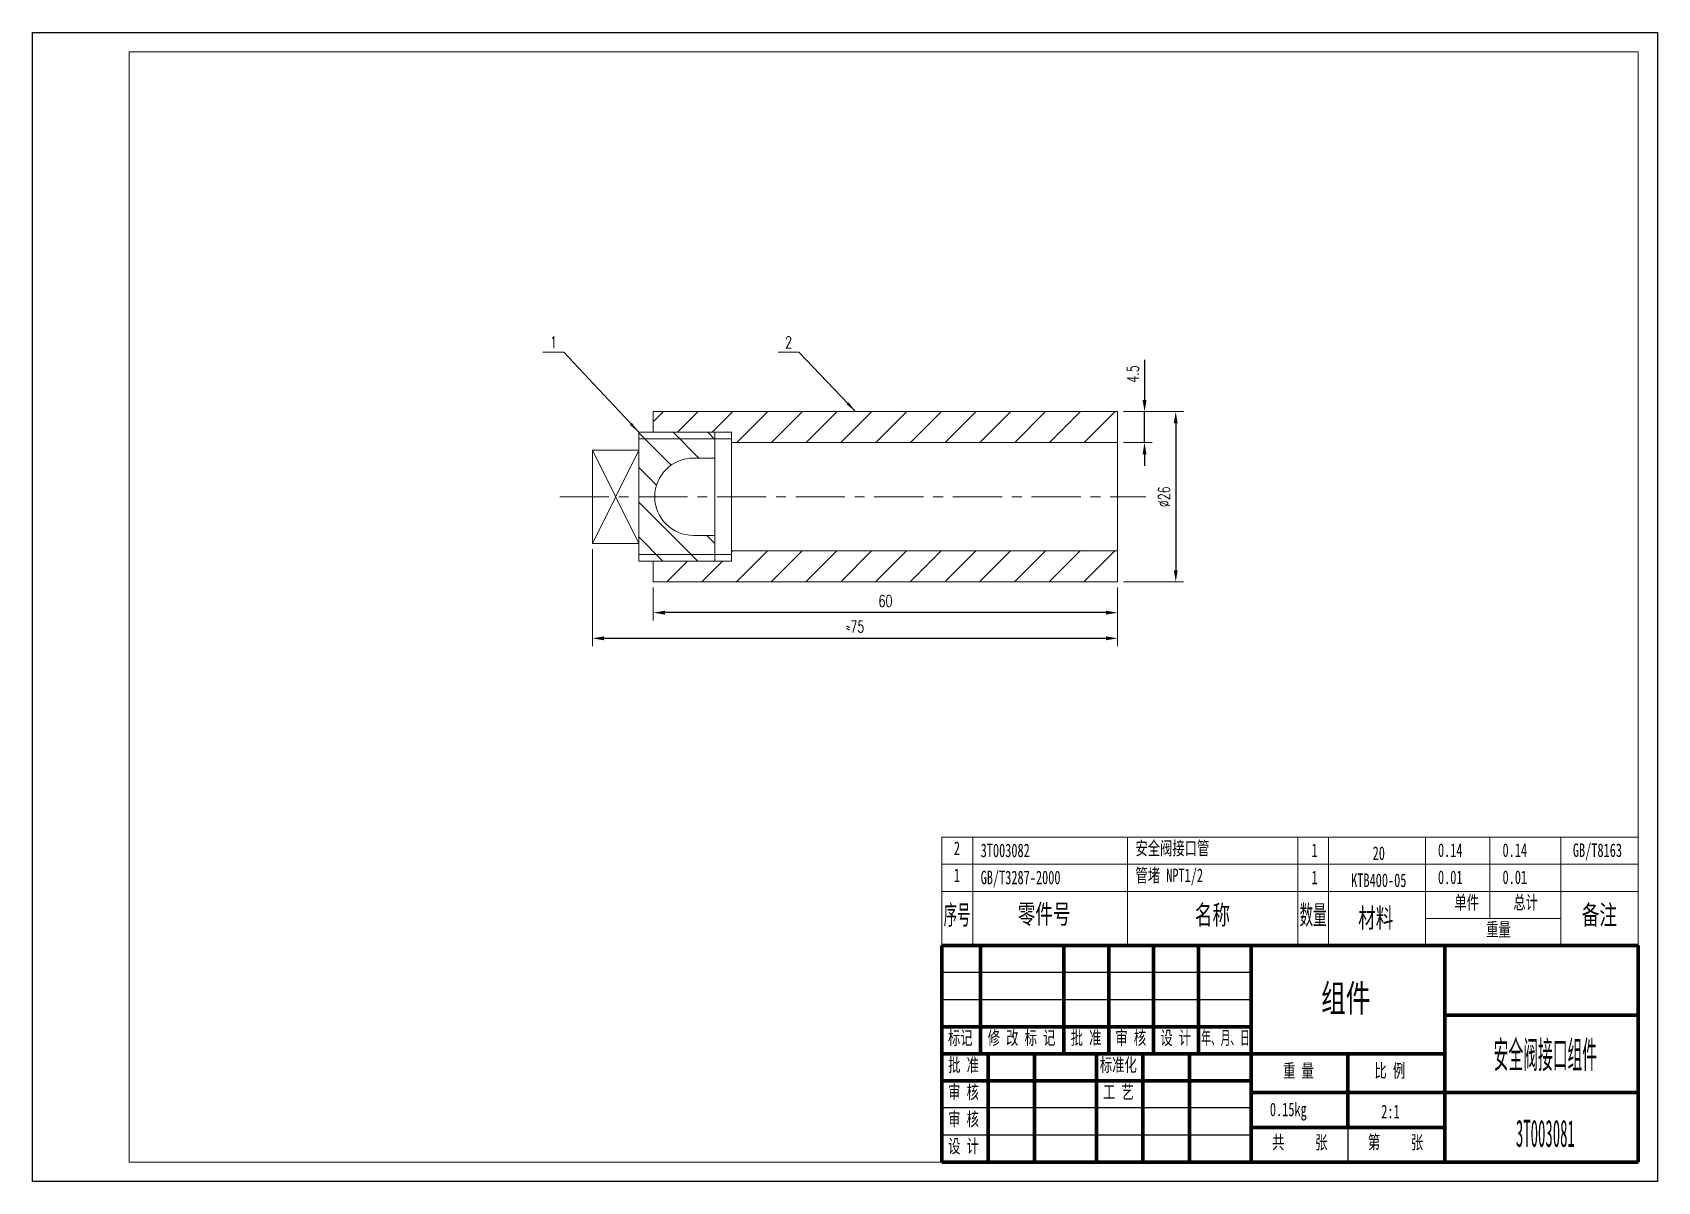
# Model space of a CAD drawing. Header units: millimetres. Extents: x 0 to 210, y 0 to 149.
import ezdxf

# ---------------------------------------------------------------- set-up
doc = ezdxf.new("R2010")
doc.units = ezdxf.units.MM
for name, pattern in [('CENTER', [50.8, 31.75, -6.35, 6.35, -6.35]), ('EB_DASH', [6, 3, -3]), ('EB_DASHDOT', [39, 30, -3, 3, -3])]:
    doc.linetypes.add(name, pattern=pattern)
for name, color, linetype, lineweight in [('中心线', 1, 'CENTER', 9), ('尺寸线', 4, 'Continuous', 9), ('标注线', 4, 'Continuous', 5), ('点划线', 1, 'EB_DASHDOT', 5), ('粗线', 7, 'Continuous', 15), ('细线', 3, 'Continuous', 5), ('虚线', 2, 'EB_DASH', 5)]:
    doc.layers.add(name, color=color, linetype=linetype, lineweight=lineweight)
doc.layers.add('边框', color=7, linetype='Continuous', lineweight=18, plot=False)
doc.styles.get("Standard").update_dxf_attribs({"font": 'romans.shx', "width": 0.7})
doc.styles.add('TextStyle0', font='', dxfattribs={"width": 0.510669})
doc.styles.add('TextStyle1', font='', dxfattribs={"width": 0.510669})
doc.styles.add('UserTxtStyle4', font='', dxfattribs={"width": 0.667})
doc.styles.add('机械', font='', dxfattribs={"width": 0.4})
doc.styles.add('标准', font='', dxfattribs={"width": 0.667})
doc.styles.get('TextStyle0').set_extended_font_data('宋体')
doc.styles.get('TextStyle1').set_extended_font_data('宋体')
doc.styles.get('UserTxtStyle4').set_extended_font_data('宋体')
doc.styles.get('机械').set_extended_font_data('宋体')
doc.styles.get('标准').set_extended_font_data('宋体')
doc.dimstyles.new('标准', dxfattribs={"dimscale": 0.5, "dimtxt": 3, "dimasz": 3, "dimexe": 2, "dimexo": 1.5, "dimgap": 1.5, "dimtad": 1, "dimdec": 1, "dimzin": 12, "dimdsep": 46, "dimtxsty": 'Standard', "dimcen": 0, "dimdle": 6, "dimclrd": 256, "dimclre": 256, "dimclrt": 256, "dimadec": 1, "dimazin": 3, "dimtfac": 1, "dimtdec": 1, "dimtmove": 0, "dimatfit": 0, "dimfxl": 0, "dimtolj": 1, "dimarcsym": 0})

# ---------------------------------------------------------------- blocks, each defined once
blk = doc.blocks.new('*X41')
at = {"layer": '尺寸线', "linetype": 'Continuous'}
blk.add_hatch(color=256, dxfattribs=at).paths.add_polyline_path([(78.35, 96.83), (77.19, 97.8), (77.46, 98.05)], flags=0)
for p, q in [((68.66, 107.17), (65.97, 107.17)), ((78.35, 96.83), (68.66, 107.17))]:
    blk.add_line(p, q, dxfattribs=at)
at = {"layer": '尺寸线'}
blk.add_line((65.97, 107.17), (65.97, 107.17), dxfattribs=at)
blk = doc.blocks.new('*X42')
at = {"layer": '尺寸线', "linetype": 'Continuous'}
blk.add_hatch(color=256, dxfattribs=at).paths.add_polyline_path([(106.37, 99.5), (105.2, 100.45), (105.47, 100.71)], flags=0)
for p, q in [((99.05, 107.17), (96.35, 107.17)), ((106.37, 99.5), (99.05, 107.17))]:
    blk.add_line(p, q, dxfattribs=at)
at = {"layer": '尺寸线'}
blk.add_line((96.35, 107.17), (96.35, 107.17), dxfattribs=at)
blk = doc.blocks.new('*X43')
at = {"layer": '尺寸线', "linetype": 'ByBlock'}
for points in [[(147.74, 99.5), (147.49, 98), (147.99, 98)], [(147.74, 77.5), (147.49, 79), (147.99, 79)]]:
    blk.add_hatch(color=256, dxfattribs=at).paths.add_polyline_path(points, flags=0)
for p, q in [((140.98, 99.5), (148.74, 99.5)), ((140.98, 77.5), (148.74, 77.5))]:
    blk.add_line(p, q, dxfattribs=at)
at = {"layer": '尺寸线', "linetype": 'ByBlock', "lineweight": -2}
blk.add_line((147.74, 98), (147.74, 79), dxfattribs=at)
at = {"layer": '尺寸线', "linetype": 'ByBlock', "insert": (146.24, 88.5), "char_height": 1.5, "width": 4.65, "attachment_point": 5, "rotation": 90}
blk.add_mtext('%%C26', dxfattribs=at)
blk = doc.blocks.new('*X44')
at = {"layer": '尺寸线', "linetype": 'ByBlock'}
for points in [[(80.23, 73.52), (81.73, 73.77), (81.73, 73.27)], [(140.23, 73.52), (138.73, 73.77), (138.73, 73.27)]]:
    blk.add_hatch(color=256, dxfattribs=at).paths.add_polyline_path(points, flags=0)
for p, q in [((80.23, 76.75), (80.23, 72.52)), ((140.23, 76.75), (140.23, 72.52))]:
    blk.add_line(p, q, dxfattribs=at)
at = {"layer": '尺寸线', "linetype": 'ByBlock', "lineweight": -2}
blk.add_line((138.73, 73.52), (81.73, 73.52), dxfattribs=at)
at = {"layer": '尺寸线', "linetype": 'ByBlock', "insert": (110.23, 75.02), "char_height": 1.5, "width": 2.55, "attachment_point": 5}
blk.add_mtext('60', dxfattribs=at)
blk = doc.blocks.new('*X45')
at = {"layer": '尺寸线', "linetype": 'ByBlock'}
for points in [[(72.35, 70.2), (73.85, 70.45), (73.85, 69.95)], [(140.23, 70.2), (138.73, 70.45), (138.73, 69.95)]]:
    blk.add_hatch(color=256, dxfattribs=at).paths.add_polyline_path(points, flags=0)
for p, q in [((72.35, 81.71), (72.35, 69.2)), ((140.23, 76.75), (140.23, 69.2))]:
    blk.add_line(p, q, dxfattribs=at)
at = {"layer": '尺寸线', "linetype": 'ByBlock', "lineweight": -2}
blk.add_line((138.73, 70.2), (73.85, 70.2), dxfattribs=at)
at = {"layer": '尺寸线', "linetype": 'ByBlock', "insert": (106.29, 71.7), "char_height": 1.5, "width": 5.0483, "attachment_point": 5}
blk.add_mtext('≈75', dxfattribs=at)
blk = doc.blocks.new('*X46')
at = {"layer": '尺寸线', "linetype": 'ByBlock'}
for points in [[(143.71, 99.5), (143.96, 101), (143.46, 101)], [(143.71, 95.5), (143.96, 94), (143.46, 94)]]:
    blk.add_hatch(color=256, dxfattribs=at).paths.add_polyline_path(points, flags=0)
at = {"layer": '尺寸线', "linetype": 'ByBlock', "lineweight": -2}
for p, q in [((143.71, 106.2), (143.71, 101)), ((143.71, 95.5), (143.71, 99.5)), ((140.23, 95.5), (140.23, 95.5)), ((143.71, 94), (143.71, 92.5))]:
    blk.add_line(p, q, dxfattribs=at)
at = {"layer": '尺寸线', "linetype": 'ByBlock'}
for p, q in [((140.98, 99.5), (144.71, 99.5)), ((140.98, 95.5), (144.71, 95.5))]:
    blk.add_line(p, q, dxfattribs=at)
at = {"layer": '尺寸线', "linetype": 'ByBlock', "insert": (142.21, 104.35), "char_height": 1.5, "width": 3, "attachment_point": 5, "rotation": 90}
blk.add_mtext('4.5', dxfattribs=at)

msp = doc.modelspace()

# ---------------------------------------------------------------- hatches: boundary and pattern name
at = {"layer": '尺寸线'}
h = msp.add_hatch(dxfattribs=at)
h.set_pattern_fill('ANSI31', color=256, style=0, pattern_type=0)
h.paths.add_polyline_path([(140.23, 95.5), (140.23, 99.5), (80.23, 99.5), (80.23, 96.83), (90.33, 96.83), (90.33, 95.5)], flags=0)
h.paths.add_polyline_path([(140.23, 77.5), (140.23, 81.5), (90.33, 81.5), (90.33, 80.17), (80.23, 80.17), (80.23, 77.5)], flags=0)
h = msp.add_hatch(dxfattribs=at)
h.set_pattern_fill('ANSI31', color=256, style=0, pattern_type=0)
h.set_pattern_definition([(135, (0, 0), (-2.245064, -2.245064), [])])
edge = h.paths.add_edge_path(flags=0)
edge.add_arc((85.42, 88.5), 5, 90, 180, ccw=False)
edge.add_line((85.42, 93.5), (88.19, 93.5))
edge.add_line((88.19, 93.5), (88.19, 95.97))
edge.add_line((88.19, 95.97), (78.35, 95.97))
edge.add_line((78.35, 95.97), (78.35, 88.5))
edge.add_line((78.35, 88.5), (80.42, 88.5))
h.paths.add_polyline_path([(88.19, 95.97), (88.19, 96.83), (78.35, 96.83), (78.35, 95.97)], flags=0)
edge = h.paths.add_edge_path(flags=0)
edge.add_line((88.19, 81.02), (88.19, 83.5))
edge.add_line((88.19, 83.5), (85.42, 83.5))
edge.add_arc((85.42, 88.5), 5, 180, 270, ccw=False)
edge.add_line((80.42, 88.5), (78.35, 88.5))
edge.add_line((78.35, 88.5), (78.35, 81.02))
edge.add_line((78.35, 81.02), (88.19, 81.02))
h.paths.add_polyline_path([(88.19, 80.17), (88.19, 81.02), (78.35, 81.02), (78.35, 80.17)], flags=0)

# ---------------------------------------------------------------- linework, layer by layer
at = {"layer": '中心线', "ltscale": 0.2}
msp.add_line((68.15, 88.5), (143.87, 88.5), dxfattribs=at)
at = {"layer": '点划线', "linetype": 'Continuous', "lineweight": 25}
for p, q in [((157.5, 27), (117.5, 27)), ((157.5, 23.5), (117.5, 23.5)), ((157.5, 9.5), (117.5, 9.5)), ((157.5, 6), (117.5, 6))]:
    msp.add_line(p, q, dxfattribs=at)
at = {"layer": '粗线'}
for p, q in [((207.5, 146), (12.5, 146)), ((12.5, 146), (12.5, 2.5)), ((207.5, 2.5), (207.5, 146)), ((80.23, 99.5), (140.23, 99.5)), ((80.23, 99.5), (80.23, 96.83)), ((140.23, 99.5), (140.23, 77.5)), ((78.35, 96.83), (90.33, 96.83)), ((78.35, 96.83), (78.35, 80.17)), ((88.19, 96.83), (88.19, 80.17)), ((90.33, 96.83), (90.33, 80.17)), ((72.35, 94.54), (72.35, 82.46)), ((72.35, 94.54), (78.35, 94.54)), ((72.35, 94.54), (78.35, 82.46)), ((78.35, 94.54), (72.35, 82.46)), ((88.19, 95.97), (90.33, 95.97)), ((90.33, 95.5), (140.23, 95.5)), ((85.42, 93.5), (88.19, 93.5)), ((72.35, 82.46), (78.35, 82.46)), ((85.42, 83.5), (88.19, 83.5)), ((78.35, 80.17), (90.33, 80.17)), ((80.23, 80.17), (90.33, 80.17)), ((80.23, 80.17), (80.23, 77.5)), ((88.19, 81.02), (90.33, 81.02)), ((90.33, 81.5), (140.23, 81.5)), ((80.23, 77.5), (140.23, 77.5)), ((207.5, 44.5), (117.5, 44.5)), ((207.5, 44.5), (117.5, 44.5)), ((117.5, 30.5), (117.5, 44.5)), ((197.5, 34), (197.5, 30.5)), ((12.5, 2.5), (207.5, 2.5))]:
    msp.add_line(p, q, dxfattribs=at)
at = {"layer": '粗线', "linetype": 'Continuous', "lineweight": 70}
for p, q in [((117.5, 30.5), (207.5, 30.5)), ((117.5, 30.5), (117.5, 2.5)), ((122.5, 16.5), (122.5, 30.5)), ((133.29, 16.5), (133.29, 30.5)), ((139.08, 16.5), (139.08, 30.5)), ((144.87, 16.5), (144.87, 30.5)), ((150.67, 16.5), (150.67, 30.5)), ((157.5, 30.5), (157.5, 2.5)), ((182.5, 2.5), (182.5, 30.5)), ((207.5, 30.5), (207.5, 2.5)), ((207.5, 21.5), (182.5, 21.5)), ((157.5, 20), (117.5, 20)), ((182.5, 16.5), (117.5, 16.5)), ((123.5, 2.5), (123.5, 16.5)), ((129.5, 2.5), (129.5, 16.5)), ((137.5, 2.5), (137.5, 16.5)), ((143.5, 2.5), (143.5, 16.5)), ((149.5, 2.5), (149.5, 16.5)), ((170, 16.5), (170, 7)), ((157.5, 13), (117.5, 13)), ((182.5, 11.5), (157.5, 11.5)), ((207.5, 11.5), (182.5, 11.5)), ((182.5, 7), (157.5, 7)), ((207.5, 2.5), (117.5, 2.5))]:
    msp.add_line(p, q, dxfattribs=at)
at = {"layer": '粗线'}
msp.add_arc((85.42, 88.5), 5, 90, 270, dxfattribs=at)
at = {"layer": '细线'}
for p, q in [((78.35, 95.97), (88.19, 95.97)), ((78.35, 81.02), (88.19, 81.02)), ((80.23, 81.02), (88.19, 81.02)), ((121.5, 30.5), (121.5, 44.5)), ((141.5, 44.5), (141.5, 30.5)), ((163.5, 30.5), (163.5, 44.5)), ((167.5, 30.5), (167.5, 44.5)), ((180, 44.5), (180, 30.5)), ((180, 34), (180, 44.5)), ((188.33, 44.5), (188.33, 34)), ((188.33, 34), (188.33, 44.5)), ((197.5, 44.5), (197.5, 34)), ((207.5, 41), (117.5, 41)), ((207.5, 41), (117.5, 41)), ((207.5, 37.5), (117.5, 37.5)), ((121.5, 37.5), (117.5, 37.5)), ((121.5, 37.5), (121.5, 30.5)), ((141.5, 30.5), (141.5, 37.5)), ((163.5, 37.5), (141.5, 37.5)), ((163.5, 37.5), (163.5, 30.5)), ((167.5, 37.5), (163.5, 37.5)), ((167.5, 37.5), (167.5, 30.5)), ((197.5, 30.5), (197.5, 37.5)), ((207.5, 37.5), (197.5, 37.5)), ((180, 30.5), (180, 34)), ((197.5, 34), (180, 34)), ((180, 34), (188.33, 34)), ((188.33, 34), (197.5, 34))]:
    msp.add_line(p, q, dxfattribs=at)
at = {"layer": '虚线', "linetype": 'Continuous', "lineweight": 25}
msp.add_line((170, 7), (170, 2.5), dxfattribs=at)
at = {"layer": '边框', "linetype": 'Continuous', "lineweight": 25}
for p, q in [((0, 0), (0, 148.5)), ((0, 148.5), (210, 148.5)), ((210, 148.5), (210, 0)), ((210, 0), (0, 0))]:
    msp.add_line(p, q, dxfattribs=at)

# ---------------------------------------------------------------- block references
at = {"layer": '尺寸线'}
for name in ['*X41', '*X42']:
    msp.add_blockref(name, (0, 0), dxfattribs=at)

# ---------------------------------------------------------------- texts
at = {"layer": '尺寸线', "char_height": 1.5, "width": 2.3245, "attachment_point": 1}
for s, insert in [('1', (66.87, 109.22)), ('2', (97.26, 109.22))]:
    msp.add_mtext(s, dxfattribs=dict(at, insert=insert))
at = {"layer": '标注线', "attachment_point": 5}
for s, insert, char_height, width, style in [('组件', (169.72, 23.5), 3.5, 12.6582, '标准'), ('安全阀接口组件', (195.51, 16.2), 3.5, 20.9689, '机械'), ('0.15kg', (162.29, 9.03), 1.75, 9.7011, '标准'), ('2:1', (175.49, 9.03), 1.75, 4.4745, '标准'), ('3T003081', (195.51, 6.2), 3.5, 27.7859, '机械')]:
    msp.add_mtext(s, dxfattribs=dict(at, insert=insert, char_height=char_height, width=width, style=style))
at = {"layer": '粗线', "style": 'UserTxtStyle4', "width": 0.667}
msp.add_text('材料', height=2.5, dxfattribs=at).set_placement((171.31, 32.82))
at = {"layer": '粗线'}
for s, insert, char_height, width, attachment_point, style in [('{\\C7;安全阀接口管}', (142.53, 43.95), 1.75, 19.545, 1, 'UserTxtStyle4'), ('{\\C7;2}', (119.07, 43.95), 1.75, 1.284, 1, 'UserTxtStyle4'), ('{\\C7;3T003082}', (122.53, 43.67), 1.75, 12.8787, 1, 'UserTxtStyle4'), ('{\\C7;1}', (165.29, 43.67), 1.75, 0.9468, 1, 'UserTxtStyle4'), ('{\\C7;20}', (173.98, 41.53), 1.75, 2.983, 8, 'UserTxtStyle4'), ('{\\C7;0.14}', (183.22, 41.92), 1.75, 6.368, 8, 'UserTxtStyle4'), ('{\\C7;0.14}', (191.56, 41.92), 1.75, 6.368, 8, 'UserTxtStyle4'), ('{\\C7;GB/T8163}', (202.24, 41.52), 1.75, 12.9824, 8, 'UserTxtStyle4'), ('{\\C7;1}', (119.07, 40.45), 1.75, 0.9468, 1, 'UserTxtStyle4'), ('{\\C7;GB/T3287-2000}', (122.53, 40.17), 1.75, 20.8634, 1, 'UserTxtStyle4'), ('{\\C7;管堵 NPT1/2}', (142.53, 40.45), 1.75, 17.8589, 1, 'UserTxtStyle4'), ('{\\C7;1}', (165.29, 40.17), 1.75, 0.9468, 1, 'UserTxtStyle4'), ('{\\C7;0.01}', (183.22, 38.42), 1.75, 6.1475, 8, 'UserTxtStyle4'), ('{\\C7;0.01}', (191.56, 38.42), 1.75, 6.1475, 8, 'UserTxtStyle4'), ('{\\C7;KTB400-05}', (173.98, 38.03), 1.75, 14.6425, 8, 'UserTxtStyle4'), ('{\\C7;零件号}', (127.33, 35.82), 2.5, 13.7291, 1, 'UserTxtStyle4'), ('{\\C7;单件}', (183.75, 36.95), 1.75, 6.3421, 1, 'UserTxtStyle4'), ('{\\C7;总计}', (191.37, 36.95), 1.75, 6.3291, 1, 'UserTxtStyle4'), ('{\\C7;重量}', (187.86, 33.45), 1.75, 6.368, 1, 'UserTxtStyle4'), ('标记', (118.31, 19.45), 1.75, 6.3421, 1, 'UserTxtStyle4'), ('修 改 标 记', (123.44, 19.45), 1.75, 17.9757, 1, 'UserTxtStyle4'), ('批 准', (134.16, 19.45), 1.75, 8.0281, 1, 'UserTxtStyle4'), ('审 核', (139.95, 19.45), 1.75, 7.8725, 1, 'UserTxtStyle4'), ('设 计', (145.75, 19.45), 1.75, 7.9762, 1, 'UserTxtStyle4'), ('年、月、日', (151.05, 19.45), 1.75, 12.144, 1, 'TextStyle1'), ('批 准', (118.33, 15.95), 1.75, 8.0281, 1, 'UserTxtStyle4'), ('标准化', (137.93, 15.95), 1.75, 9.6752, 1, 'UserTxtStyle4'), ('重 量', (161.61, 15.2), 1.75, 8.0281, 1, 'UserTxtStyle4'), ('比 例', (173.42, 15.2), 1.75, 7.5352, 1, 'UserTxtStyle4'), ('审 核', (118.33, 12.45), 1.75, 7.8725, 1, 'UserTxtStyle4'), ('工 艺', (138.33, 12.45), 1.75, 7.9243, 1, 'UserTxtStyle4'), ('审 核', (118.33, 8.95), 1.75, 7.8725, 1, 'UserTxtStyle4'), ('设 计', (118.33, 5.45), 1.75, 7.9762, 1, 'UserTxtStyle4'), ('共     张', (160.2, 5.95), 1.75, 14.6814, 1, 'UserTxtStyle4'), ('第     张', (172.57, 5.95), 1.75, 14.6684, 1, 'UserTxtStyle4')]:
    msp.add_mtext(s, dxfattribs=dict(at, insert=insert, char_height=char_height, width=width, attachment_point=attachment_point, style=style))
at = {"layer": '粗线', "color": 0, "linetype": 'Continuous', "lineweight": 25, "char_height": 2.5, "attachment_point": 1}
for s, insert, width, style in [('序号', (117.75, 35.71), 6.9082, 'TextStyle0'), ('名称', (150.21, 35.71), 9.0045, 'UserTxtStyle4'), ('数量', (163.75, 35.71), 6.9508, 'TextStyle1'), ('备注', (200.21, 35.71), 9.0045, 'UserTxtStyle4')]:
    msp.add_mtext(s, dxfattribs=dict(at, insert=insert, width=width, style=style))

# ---------------------------------------------------------------- dimensions: what is measured, and where the dimension line sits
at = {"layer": '尺寸线'}
for base, p1, p2, angle, text, picture, middle in [((143.71, 99.5), (140.23, 95.5), (140.23, 99.5), 90, '4.5', '*X46', (142.21, 104.35)), ((147.74, 77.5), (140.23, 99.5), (140.23, 77.5), 90, '%%C26', '*X43', (146.24, 88.5)), ((72.35, 70.2), (140.23, 77.5), (72.35, 82.46), 180, '≈75', '*X45', (106.29, 71.7))]:
    dim = msp.add_linear_dim(base=base, p1=p1, p2=p2, angle=angle, text=text, dimstyle='标准', override={"dimsah": 1, "dimtzin": 0}, dxfattribs=at)
    dim.commit()
    dim.dimension.update_dxf_attribs({"geometry": picture, "text_midpoint": middle})
dim = msp.add_linear_dim(base=(80.23, 73.52), p1=(140.23, 77.5), p2=(80.23, 77.5), dimstyle='标准', override={"dimsah": 1, "dimtzin": 0}, dxfattribs=at)
dim.commit()
dim.dimension.update_dxf_attribs({"geometry": '*X44', "text_midpoint": (110.23, 75.02)})

doc.saveas('drawing.dxf')
